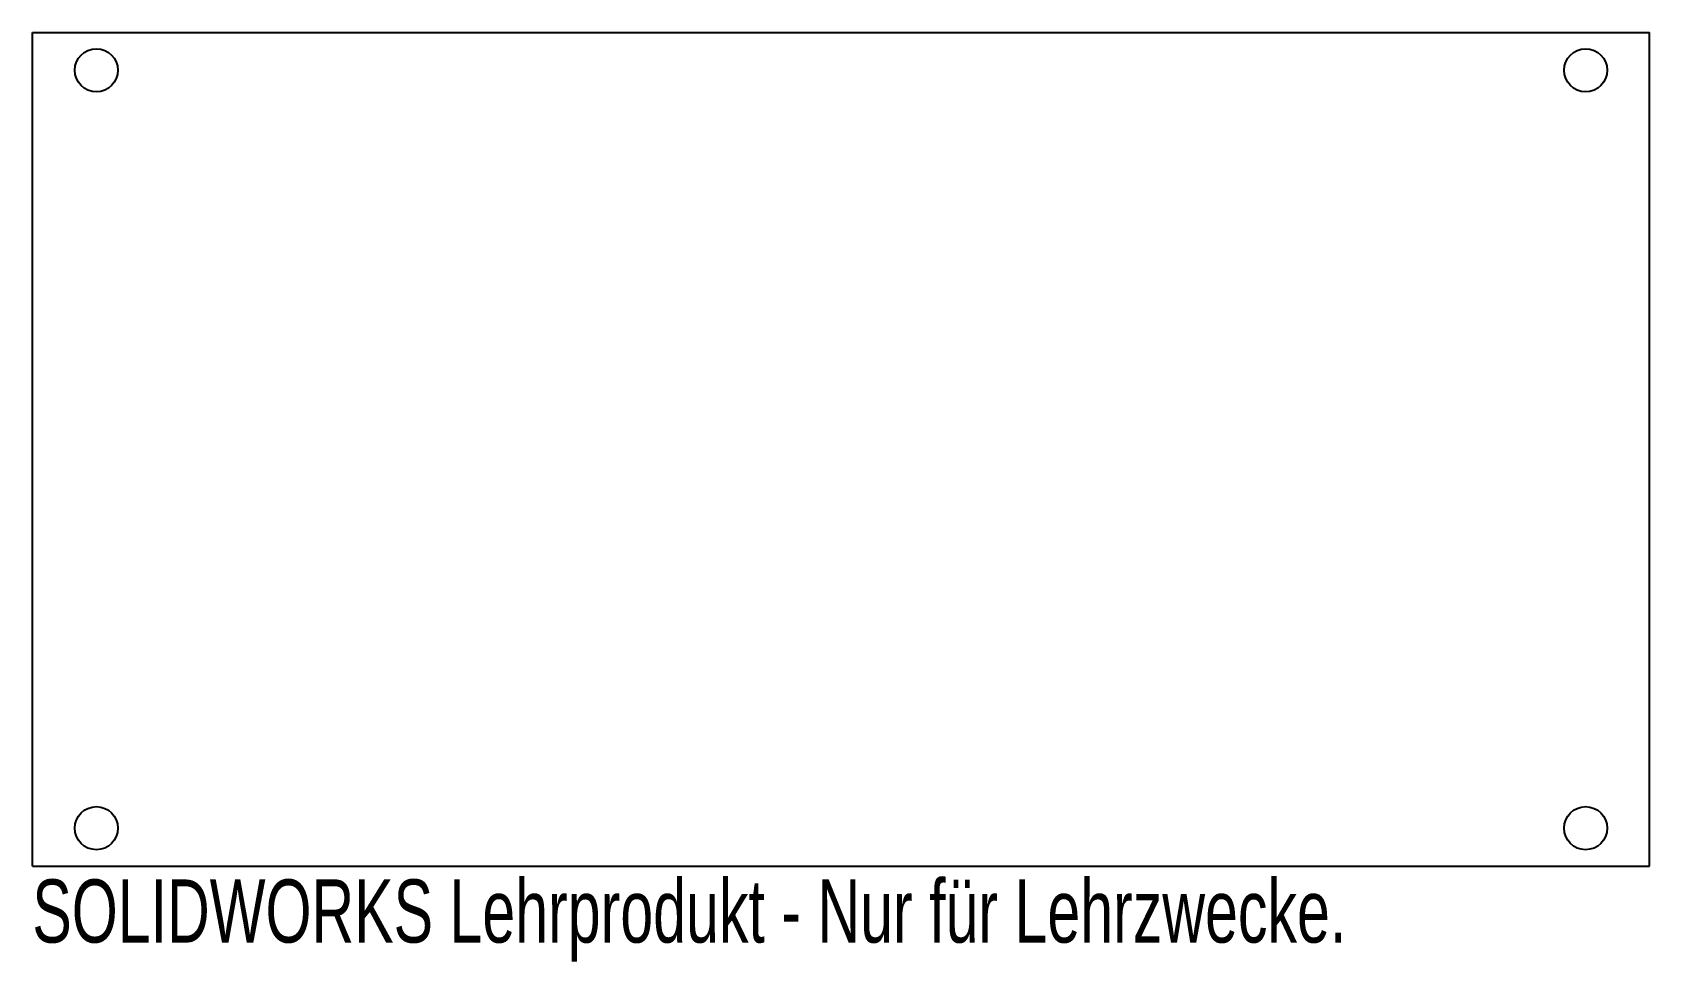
# Model space of a CAD drawing. Header units: millimetres. Extents: x -62 to 62, y -39 to 32.
import ezdxf

# ---------------------------------------------------------------- set-up
doc = ezdxf.new("R2010")
doc.units = ezdxf.units.MM
doc.styles.add('SLDTEXTSTYLE0', font='TXT', dxfattribs={"width": 0.7})

msp = doc.modelspace()

# ---------------------------------------------------------------- linework, layer by layer
at = {"color": 7, "linetype": 'Continuous', "lineweight": 25}
for p, q in [((-61.9, -31.9), (-61.9, 31.9)), ((-61.9, 31.9), (61.9, 31.9)), ((61.9, -31.9), (61.9, 31.9)), ((-61.9, -31.9), (61.9, -31.9))]:
    msp.add_line(p, q, dxfattribs=at)
for centre in [(-57, 29), (57, 29), (-57, -29), (57, -29)]:
    msp.add_circle(centre, 1.65, dxfattribs=at)

# ---------------------------------------------------------------- texts
at = {"color": 7, "linetype": 'Continuous', "insert": (-61.9, -32.92), "char_height": 4.8336, "attachment_point": 1, "style": 'SLDTEXTSTYLE0'}
msp.add_mtext('SOLIDWORKS Lehrprodukt - Nur für Lehrzwecke.', dxfattribs=at)

doc.saveas('drawing.dxf')
